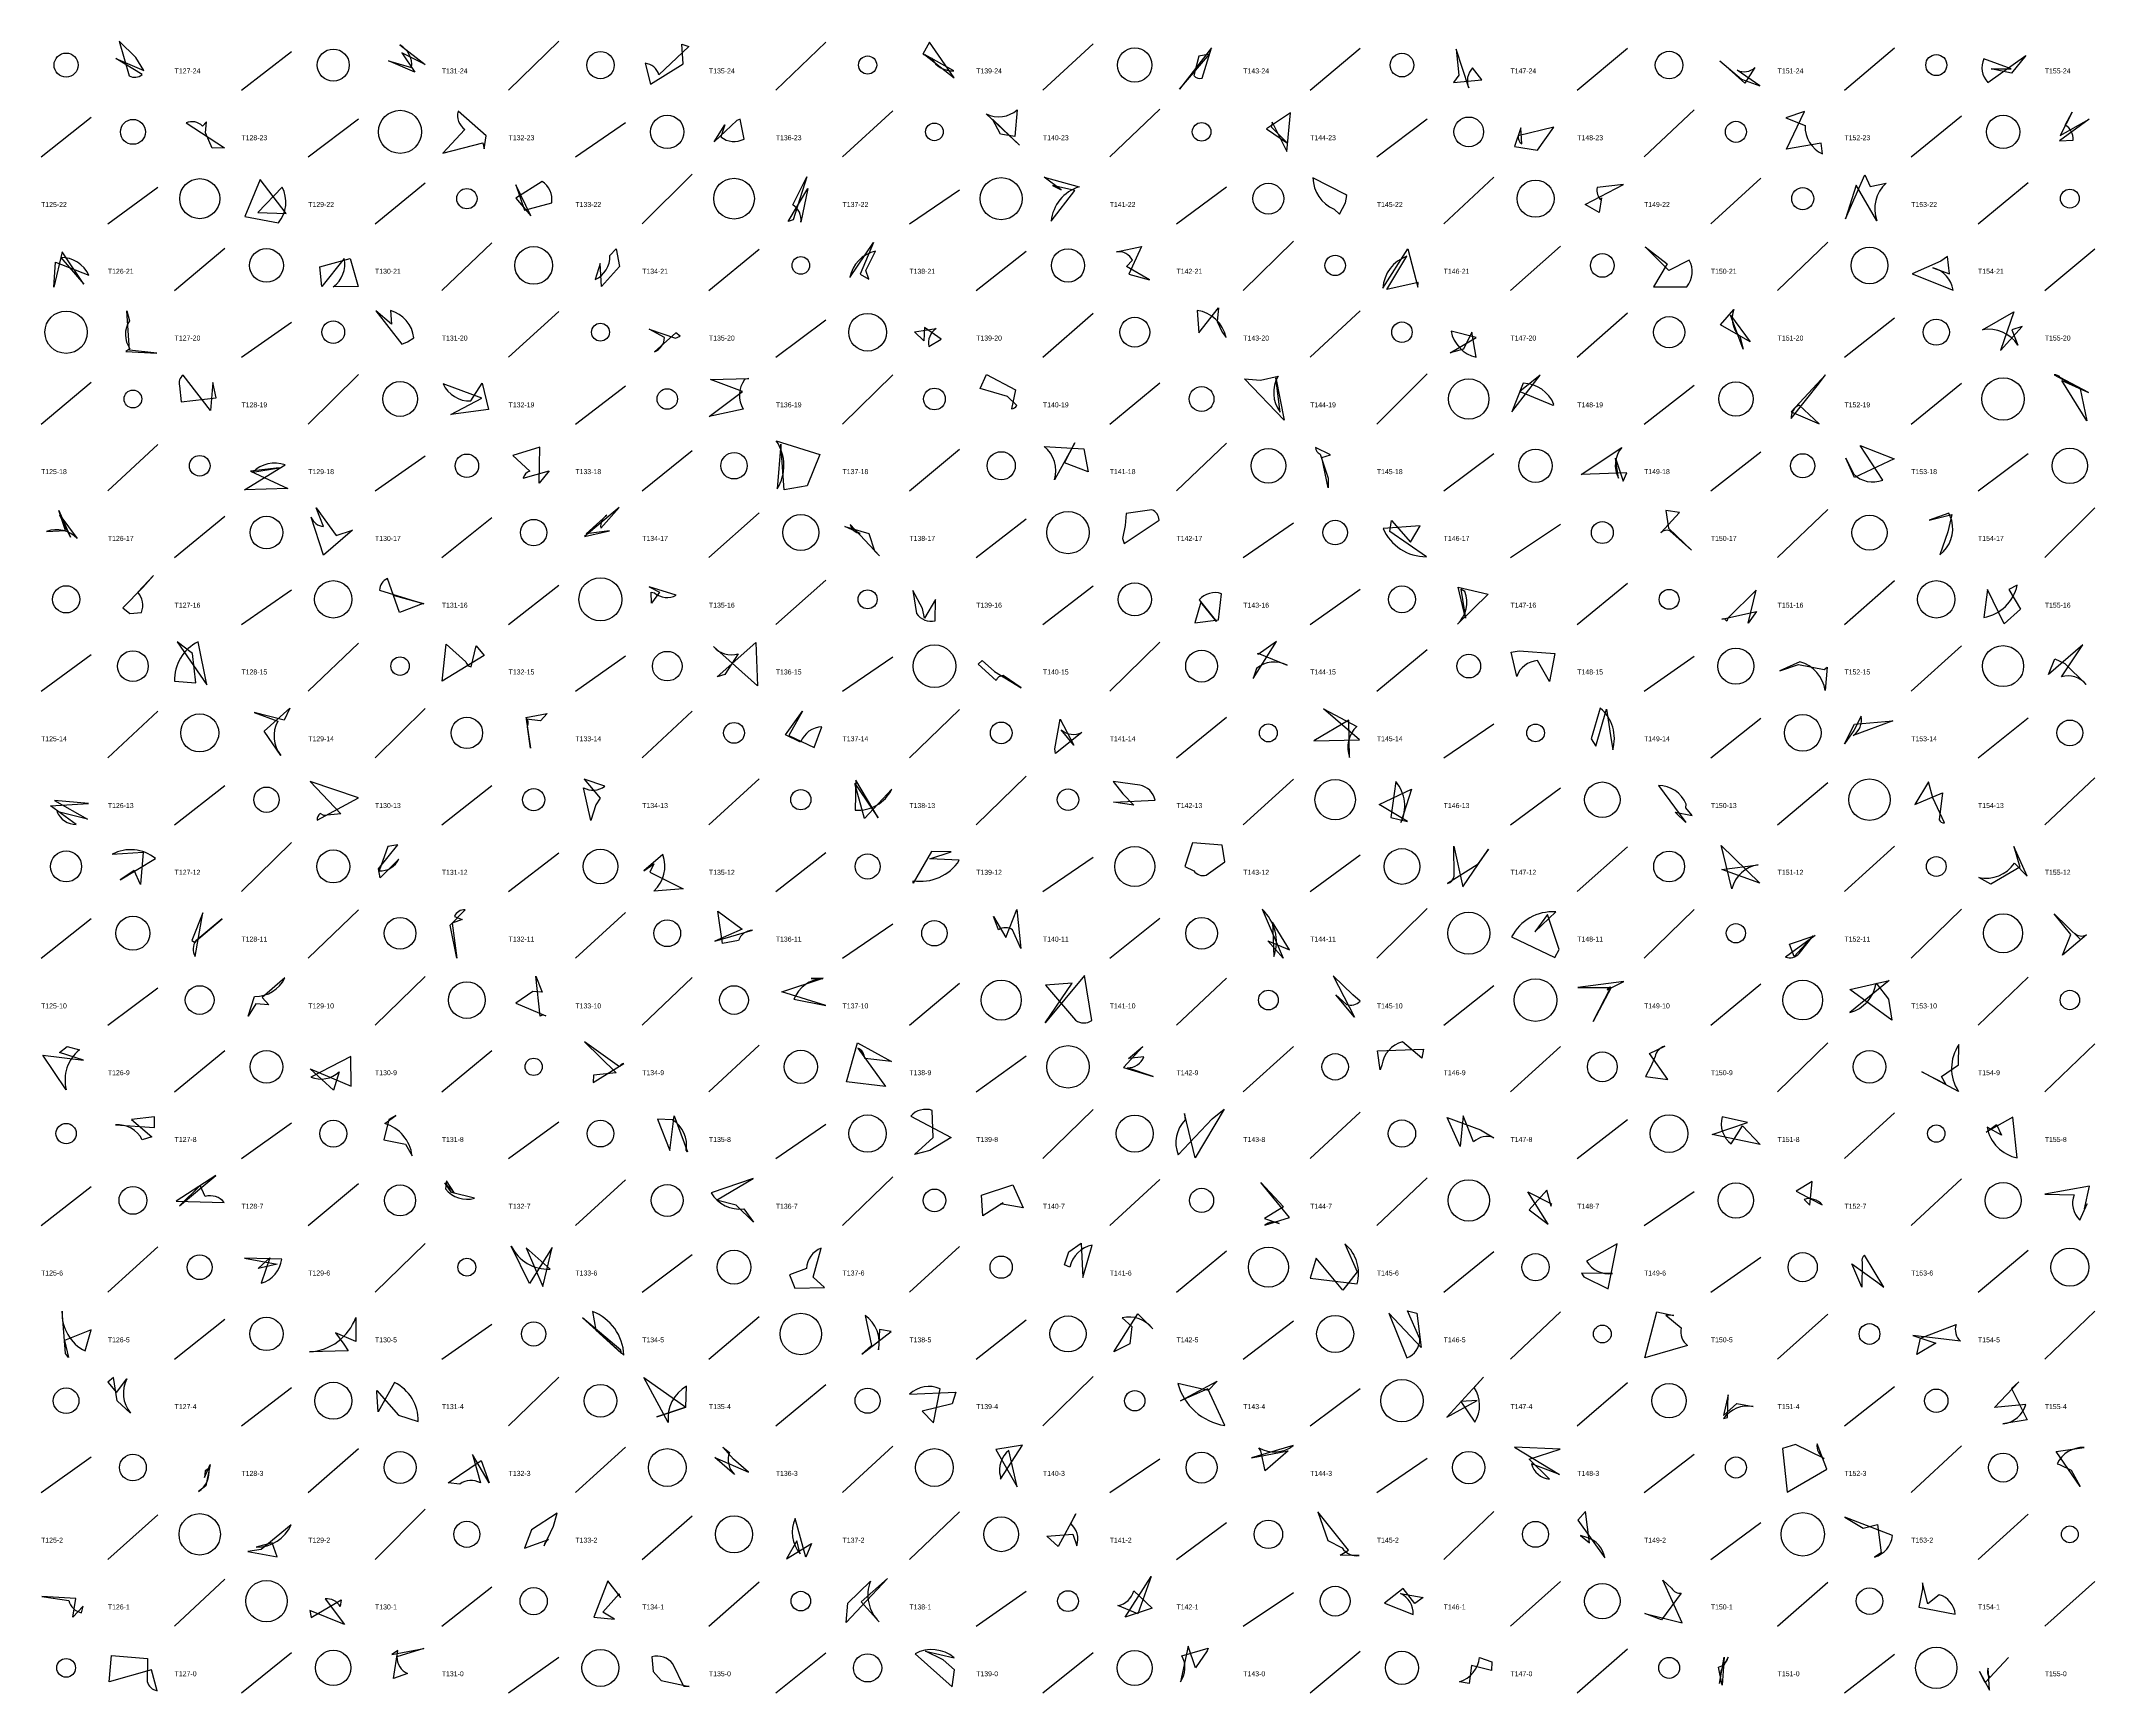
# Model space of a CAD drawing. Header units: millimetres. Extents: x -1 to 9990, y 0 to 15990.
# Drawn here: x 5000 to 6230, y 0 to 989 of the extents above; entities that cross this region are included whole.
import ezdxf

# ---------------------------------------------------------------- set-up
doc = ezdxf.new("R2010")
doc.units = ezdxf.units.MM
doc.layers.add('TEXT', color=3, linetype='Continuous')
doc.layers.add('WALL', color=1, linetype='Continuous')

msp = doc.modelspace()

# ---------------------------------------------------------------- linework, layer by layer
for points in [[(5056.8, 979.6), (5046.8, 989.4), (5052.7, 968.5, 0.3), (5060.6, 969.3), (5044.7, 978.9), (5061.5, 971.8)], [(5223.9, 970.7), (5208.1, 977.5), (5221.9, 973.5, 0.3), (5214.9, 987.1), (5230, 975.4), (5216.1, 982.4)], [(5383.8, 987.5), (5388, 986.2), (5370, 969.2, 0.3), (5361.7, 976.1), (5365, 963.6), (5384.6, 975.7)], [(5532.1, 988.7), (5528, 981.6), (5533.3, 979.1, 0.3), (5546.7, 971.6), (5529.1, 981.4), (5546.9, 967.4)], [(5699.7, 981.5), (5693.3, 980.4), (5690.4, 968.7, 0.3), (5695.4, 967.2), (5700.9, 985.3), (5681.8, 960.5)], [(5845.8, 964.5), (5862.8, 966.2), (5857.3, 973.3, 0.3), (5855, 961.3), (5847.4, 984.5), (5849.1, 969)], [(6018.4, 966.5), (6029.4, 962.6), (6015.8, 971.9, 0.3), (6026.4, 973.5), (6020.3, 964.2), (6005.3, 977.5)], [(6167.8, 972.7), (6179.8, 972.8), (6163.5, 978.8, 0.3), (6165.8, 964.6), (6188.6, 980.7), (6180.1, 970.1)], [(5265.3, 924.8), (5266.6, 932.6), (5249.7, 947.3, 0.3), (5253.7, 936.4), (5240.7, 922.2), (5264.6, 928.4)], [(5569.7, 942.7), (5586, 927.1), (5566, 945.7, 0.3), (5584.6, 948.2), (5583.1, 932.3), (5574.5, 933.7)], [(6056, 947.1), (6044.8, 943.4), (6056.4, 938.8, 0.3), (6066.9, 921.8), (6066.1, 928.3), (6045.3, 924.6)], [(5098.5, 934.4), (5099.1, 941.1), (5096.7, 938.5, 0.3), (5086.9, 940.4), (5109.9, 925.5), (5102.5, 925.3)], [(5403.1, 929.1), (5409.4, 939.2), (5407.1, 932, 0.3), (5421, 930.7), (5418.7, 942.6), (5416.6, 941.9)], [(5733.8, 936.9), (5746.5, 928.2), (5736.6, 938.1, 0.3), (5737.3, 940.9), (5746.1, 923.3), (5748.2, 946.4)], [(5896.2, 924), (5906, 937.8), (5884.6, 932.7, 0.3), (5886.7, 927.9), (5886.2, 937.5), (5882.4, 926.2)], [(6226.6, 942.6), (6208.8, 929.6), (6216.9, 930, 0.3), (6212.1, 939.1), (6216.3, 946.7), (6209.1, 932.9)], [(5131.3, 906.4), (5122.1, 884.4), (5142.2, 880.5, 0.3), (5144.4, 901.9), (5129.9, 886.7), (5146.8, 886.1)], [(5284.4, 903.3), (5289.6, 888.1), (5305.8, 892.5, 0.3), (5300, 905.3), (5284.4, 895.3), (5293.3, 884.7)], [(5447.5, 881.3), (5459.2, 901), (5455, 880.9, 0.3), (5450.2, 891.3), (5458.6, 908.1), (5450.5, 882.4)], [(5611, 900.3), (5600.8, 907.8), (5621.6, 902.1, 0.3), (5604.9, 881.5), (5619, 899.9), (5605.7, 902.8)], [(5781.9, 896.9), (5781.1, 897.5), (5761.7, 907.5, 0.3), (5774.4, 888.7), (5777.5, 885.8), (5781.1, 892.4)], [(5924.7, 891.4), (5947.6, 903.5), (5932, 901.6, 0.3), (5934.3, 894.2), (5934.5, 895.5), (5933.1, 886.6)], [(6092.3, 909.3), (6095.3, 902.2), (6104.9, 904.3, 0.3), (6099.4, 881.7), (6087, 903), (6080.6, 883)], [(5007.7, 841.9), (5008.6, 856.9), (5028.6, 849.1, 0.3), (5011.8, 859.8), (5025.6, 843.7), (5012.6, 863.2)], [(5335.7, 842.4), (5334.8, 856.1), (5331.8, 846.5, 0.3), (5340.7, 860.9), (5344.5, 864.9), (5346.4, 854.4)], [(5495.7, 846.7), (5493.9, 851.9), (5499.7, 863.5, 0.3), (5484.3, 847.8), (5498.5, 868.8), (5490.5, 849.8)], [(5663.8, 846.3), (5650, 854.4), (5653.7, 858.1, 0.3), (5644.1, 863.2), (5659, 866.4), (5651.4, 849.8)], [(5824.8, 844.8), (5805.9, 840.6), (5818, 860.5, 0.3), (5803.5, 841.4), (5818.5, 865), (5824.5, 841.9)], [(5973.9, 856), (5965.6, 842.1), (5985.6, 842.2, 0.3), (5987.1, 858.2), (5974.9, 852), (5960.7, 866.2)], [(5185.1, 859.2), (5189.8, 842.3), (5175, 842.2, 0.3), (5181.5, 859.2), (5168.1, 842.4), (5166.9, 854.2)], [(6137.7, 857.5), (6120.5, 849.9), (6145.1, 840.1, 0.3), (6133, 853.6), (6142.9, 850), (6141.8, 860.4)], [(5052.9, 804.3), (5051.4, 827.9), (5052.9, 821.9, 0.3), (5053.2, 805.1), (5050.7, 803.4), (5069.3, 802.5)], [(5216, 807.9), (5219.4, 809.3), (5223.3, 811.6, 0.3), (5209.2, 828.1), (5209.9, 819.9), (5200.4, 827.8)], [(5704.4, 821.5), (5707.4, 815.1), (5709.8, 811.9, 0.3), (5692.4, 828.1), (5693.3, 814.6), (5705.2, 829.6)], [(6023.5, 809.3), (6005.7, 819.4), (6013.7, 828.7, 0.3), (6017.3, 812.6), (6019.4, 804.9), (6011.7, 825.2)], [(6186.5, 818.5), (6180.2, 816.4), (6183.9, 807.3, 0.3), (6162.6, 816.5), (6181.4, 827.2), (6173.5, 804)], [(5382.7, 812.6), (5380.1, 814.7), (5367.3, 803.3, 0.3), (5373.4, 811.8), (5364.1, 816.8), (5380, 811.5)], [(5528.7, 809.8), (5523.1, 815.3), (5536, 817.2, 0.3), (5531.6, 806.4), (5539.1, 810.8), (5529.1, 817.9)], [(5843.8, 802.6), (5859.4, 811.9), (5844.4, 815.6, 0.3), (5859.5, 800.1), (5856.8, 815.1), (5851.8, 804.9)], [(5102.9, 784.9), (5101.4, 768.2), (5085, 789.2, 0.3), (5082.8, 782.9), (5083.9, 773.2), (5104.8, 775.7)], [(5400.9, 786.7), (5423.8, 787.2), (5421.3, 786.6, 0.3), (5420.5, 768.9), (5400.2, 764.6), (5420, 779.4)], [(5566.2, 789.6), (5583.5, 780.5), (5581.1, 769.1, 0.3), (5584.3, 771.1), (5578.8, 776.5), (5562.4, 781.2)], [(5720.8, 787), (5730.3, 786.2), (5740.8, 788.6, 0.3), (5742, 767.2), (5739.5, 787.6), (5744.5, 762.4)], [(5885.5, 779.4), (5905.4, 771.3), (5906, 771.7, 0.3), (5887.6, 784.4), (5880.9, 767.4), (5897.7, 789.3)], [(6048, 767.3), (6064.8, 760.1), (6052.8, 771.4, 0.3), (6048.1, 763.3), (6064.4, 783.8), (6068.6, 789.5)], [(6210.2, 786), (6226.1, 778.8), (6209.2, 787.8, 0.3), (6205.6, 789.4), (6221.1, 781.1), (6225.2, 762)], [(5245.4, 765.8), (5264, 775.4), (5240.8, 784, 0.3), (5257.4, 773.8), (5264.1, 784.5), (5268, 768.8)], [(5298.7, 746.1), (5282.6, 741.1), (5292.8, 731.7, 0.3), (5288.8, 727.6), (5304.3, 731.9), (5298.3, 724.5)], [(5445.1, 720.5), (5443.1, 747.9), (5440.8, 721.1, 0.3), (5440.3, 749.9), (5466.4, 741.8), (5458.7, 723)], [(5612.9, 736.7), (5619.1, 748.8), (5607, 726.5, 0.3), (5600.7, 746.6), (5624.5, 745.1), (5627, 731.4)], [(5767, 740), (5772.3, 741.6), (5763.3, 746, 0.3), (5766, 742), (5770.8, 727.6), (5770.9, 721.8)], [(5949.7, 730.8), (5922.4, 729.7), (5946.6, 745.9, 0.3), (5944.6, 727.6), (5942.8, 739.5), (5947.5, 725.7)], [(6086.1, 728), (6080.9, 739.5), (6085.5, 730.1, 0.3), (6102.9, 726.4), (6089.5, 747.1), (6109.7, 739.2)], [(5147.8, 721.3), (5121.9, 720.6), (5146.1, 735.5, 0.3), (5126.9, 731.1), (5142.5, 733.8), (5125.5, 731.8)], [(5017.7, 692.3), (5011.3, 705.5), (5021.7, 691.4, 0.3), (5003.3, 695.7), (5014.6, 696.2), (5010.6, 708.2)], [(5186.5, 696.4), (5169.2, 681.5), (5161.7, 704.3, 0.3), (5169.2, 698.7), (5164.7, 709.9), (5176.8, 693.3)], [(5340.5, 696), (5326.4, 694.2), (5338.9, 705.5, 0.3), (5335.2, 697.7), (5346.2, 710), (5325.5, 692.6)], [(5647.7, 691.4), (5648.7, 688.4), (5669.5, 702.4, 0.3), (5665.3, 708.6), (5649.8, 706.4), (5649.2, 699.2)], [(5820.2, 689.2), (5826, 699.1), (5803.7, 697.5, 0.3), (5829.6, 680.5), (5807.7, 695.6), (5808.8, 702.2)], [(5974.6, 697.7), (5988.4, 684.5), (5975.5, 696.1, 0.3), (5970, 694.9), (5981.3, 707.1), (5973.1, 708.2)], [(6144.3, 705.8), (6141.9, 695.4), (6137.1, 681.7, 0.3), (6144.3, 702.2), (6142.6, 706.7), (6130.8, 702.5)], [(5499.1, 684.1), (5502.2, 681.1), (5484.6, 699.8, 0.3), (5490.5, 694.5), (5481.4, 698.6), (5495.8, 694.5)], [(5049, 650), (5053.2, 646.6), (5060.1, 647.2, 0.3), (5057.9, 659.2), (5067.4, 669.3), (5061, 662)], [(5228.9, 652.6), (5214.7, 647.1), (5207.5, 667.4, 0.3), (5202.7, 660.5), (5229.2, 652.4), (5211.4, 657.4)], [(5365.6, 652.7), (5365.4, 659.2), (5367.4, 658.8, 0.3), (5380.4, 657.5), (5364.1, 662.5), (5370.4, 659.3)], [(5527.9, 649.5), (5522.1, 660.3), (5524.3, 646.5, 0.3), (5535.5, 642.1), (5535.6, 655), (5529.1, 643.7)], [(5690.9, 640.9), (5705.2, 642.7), (5706.9, 658.4, 0.3), (5693.6, 654.7), (5703.9, 641.7), (5694.6, 653.4)], [(5848.6, 662.2), (5866.7, 658.2), (5848.3, 640.1, 0.3), (5852.6, 659.7), (5850.3, 661.1), (5853.1, 643.8)], [(6027.1, 660.4), (6010.1, 643.7), (6009.6, 642, 0.3), (6006.6, 643.2), (6027.3, 647.7), (6022.4, 640.7)], [(6175.6, 640.3), (6165.7, 660.9), (6163.5, 644.1, 0.3), (6183.5, 663.4), (6178.4, 660.9), (6185.4, 649.1)], [(5081.5, 629.5), (5099.3, 603.8), (5094.1, 629.6, 0.3), (5080, 605.9), (5092.7, 604.9), (5090.7, 622.6)], [(5240.2, 606), (5242.6, 628.2), (5254.4, 617.6, 0.3), (5257.5, 614.6), (5260.6, 627.2), (5265.3, 621.3)], [(5428, 629.1), (5429, 603.1), (5402.7, 626.8, 0.3), (5417.4, 622.3), (5409.5, 610), (5404.8, 608.6)], [(5728.9, 622), (5728.6, 622.7), (5746.2, 615.5, 0.3), (5727.8, 613.6), (5725.9, 607.6), (5739.9, 629.7)], [(6205.9, 619.3), (6211.9, 616.5), (6224.7, 604, 0.3), (6209.9, 608.6), (6222.7, 627.7), (6202.1, 610)], [(5570.9, 611.8), (5586.9, 601.9), (5576.2, 609.3, 0.3), (5571.9, 606.4), (5561.3, 616.1), (5563.5, 618.3)], [(5906.5, 622.6), (5903.4, 605.8), (5896.2, 618.3, 0.3), (5883.7, 608.8), (5880.4, 623.4), (5885.2, 624.1)], [(6067.9, 612.9), (6069.6, 614.4), (6068.5, 600.4, 0.3), (6053.3, 617.5), (6041.4, 612.1), (6052.4, 615.9)], [(5145.5, 582.6), (5127.6, 587.2), (5141.7, 582, 0.3), (5143.6, 561.5), (5133.7, 576.1), (5148.9, 589.8)], [(5290.6, 583.3), (5293.1, 565.9), (5291.4, 578.7, 0.3), (5290.4, 584.2), (5303.1, 586.7), (5299.1, 582.2)], [(5447.9, 573.5), (5463, 566.2), (5467.6, 578.6, 0.3), (5454.9, 569.5), (5445.9, 573.9), (5456, 588.1)], [(5610.4, 583.3), (5618.4, 567.7), (5611, 576.9, 0.3), (5623.3, 575.2), (5607.5, 562.7), (5607.2, 565.4)], [(5789.5, 570.9), (5768.1, 589.5), (5788, 578.9, 0.3), (5783.6, 560.2), (5783.1, 582.7), (5762.2, 570.2)], [(5937.4, 589.2), (5939.9, 573.4), (5941.2, 564.8, 0.3), (5933.8, 589.8), (5928.3, 571.4), (5931.2, 567.1)], [(6086, 580.3), (6109, 582.3), (6085.2, 573.5, 0.3), (6090, 585), (6085.7, 576.5), (6080.1, 568.5)], [(5179.6, 526.6), (5169.3, 525.6), (5167.2, 526.7, 0.3), (5165.3, 522.7), (5190, 536.2), (5161.1, 545.9)], [(5332.2, 531.9), (5329.2, 522.6), (5324.8, 542.2, 0.3), (5337.7, 543.1), (5325.2, 547.2), (5334.8, 535.9)], [(5501.4, 524.2), (5487.9, 546.6), (5487.6, 528.7, 0.3), (5509.5, 541.3), (5493.2, 523.7), (5487.4, 544.7)], [(5654.5, 531.7), (5642.2, 533.5), (5667.2, 534.8, 0.3), (5658, 543.7), (5642.1, 545.9), (5647.9, 538.5)], [(5801.4, 532.1), (5820.8, 541.3), (5814.4, 521.3, 0.3), (5811.3, 545.8), (5808.3, 524.4), (5818.3, 522)], [(5988.7, 525.6), (5985.1, 530.1), (5985.2, 532.4, 0.3), (5968.6, 543.5), (5985, 521.4), (5978.7, 527.6)], [(6122.1, 532.1), (6138.8, 539.1), (6136.7, 523, 0.3), (6139.9, 521.1), (6132.9, 536.1), (6130.3, 545.7)], [(5008.1, 534.5), (5027.9, 523.3), (5009.4, 527.9, 0.3), (5021, 520.2), (5005.6, 531.3), (5028.4, 532.7)], [(5055.7, 492.5), (5047.4, 487), (5068.5, 499.8, 0.3), (5042.5, 502.3), (5061.2, 503.5), (5059.5, 484.3)], [(5213.6, 507.9), (5207.7, 507), (5202.5, 492.3, 0.3), (5214.2, 499.4), (5203, 488.2), (5202, 493.6)], [(5689.5, 509.2), (5684.9, 494.9), (5690.3, 492.4, 0.3), (5697.7, 489.7), (5708.9, 497.8), (5707.3, 507.7)], [(5866.9, 505.3), (5860, 496), (5842.3, 484.8, 0.3), (5846.2, 489.1), (5846, 507.1), (5851.4, 482.9)], [(6029.3, 485.1), (6006.6, 493.1), (6028.4, 496, 0.3), (6012.6, 481.7), (6007.5, 502.1), (6006.1, 507.6)], [(6185, 494.5), (6167.6, 484.5), (6160.5, 488.4, 0.3), (6181.8, 496.9), (6189.4, 489.1), (6181.5, 507)], [(5364.6, 491.5), (5384.6, 481.7), (5367, 480.3, 0.3), (5372.4, 502.1), (5361, 492.4), (5367, 496.5)], [(5533.2, 503.9), (5522.3, 485), (5522.3, 486.5, 0.3), (5549.9, 498.7), (5532.2, 499.5), (5545.1, 503.8)], [(5249, 440.1), (5245, 459.8), (5254, 469.1, 0.3), (5247.5, 465.1), (5252.1, 463.3), (5246.2, 461)], [(5419.9, 457.4), (5403.5, 450.3), (5426.1, 456.8, 0.3), (5417.6, 450.6), (5408, 448.8), (5405.2, 468.2)], [(5584.4, 469.3), (5586.8, 445.8), (5581.8, 457, 0.3), (5573.4, 457.1), (5570.3, 465.1), (5577.7, 452.5)], [(5747.6, 445.1), (5737.5, 461.7), (5738.3, 441, 0.3), (5731.2, 469.4), (5743.8, 440.1), (5734.6, 450.4)], [(5902.1, 466.3), (5894.6, 455.8), (5907.1, 467.8, 0.3), (5880.7, 452.8), (5906.5, 440.4), (5909.2, 445.2)], [(5091.9, 449.7), (5108.4, 463.7), (5092.7, 450.5, 0.3), (5092.3, 441.1), (5096.8, 467.2), (5090.3, 450.7)], [(6205.6, 466.7), (6221.2, 451.4), (6217.7, 455, 0.3), (6224.9, 454), (6210.5, 441.9), (6215.5, 454.2)], [(6047.1, 448.4), (6062.5, 453.6), (6044.7, 440.7, 0.3), (6052.9, 442.9), (6061.3, 453.5), (6049.9, 441)], [(5128.7, 412.7), (5124.1, 405.4), (5127.9, 417.2, 0.3), (5146, 428.3), (5132.5, 416.6), (5136.3, 412.1)], [(5294.6, 420.2), (5284.4, 413.2), (5302.2, 405.5, 0.3), (5298.9, 405.3), (5296.2, 429.4), (5300, 419.8)], [(5468.4, 428.1), (5461.2, 428), (5468.2, 427.8, 0.3), (5450.9, 415.5), (5469.9, 411.8), (5443.7, 420)], [(5617.4, 425.1), (5601.6, 423.9), (5619.5, 402.9, 0.3), (5629.3, 402.7), (5624.8, 429.8), (5601.3, 401.4)], [(5786.5, 404.7), (5775.4, 418.1), (5781.7, 412.4, 0.3), (5789.9, 414.4), (5785.5, 418.2), (5773.9, 429.5)], [(5940.3, 422.6), (5929.6, 402.2), (5940, 422.7, 0.3), (5937.9, 421.1), (5947.8, 426.2), (5920.3, 422.6)], [(6083.3, 421.4), (6106.7, 426.8), (6083.2, 407.5, 0.3), (6098.9, 425.2), (6106.4, 415.6), (6108.3, 403)], [(5011.1, 383.6), (5015.6, 387.2), (5023, 385.1, 0.3), (5015.1, 361.3), (5001.1, 381.9), (5025.5, 378.9)], [(5330.8, 370.1), (5330.7, 365.6), (5349, 377, 0.3), (5346.4, 374.9), (5325.5, 390), (5344.4, 371.5)], [(5489, 389.3), (5509.2, 378.1), (5493.3, 380, 0.3), (5489.1, 386.2), (5505.8, 363.2), (5482.3, 366.1)], [(5648.3, 374.5), (5666, 369.2), (5650.6, 374.4, 0.3), (5660.5, 381), (5651.2, 379.9), (5659.8, 387.2)], [(5828, 385.5), (5826.9, 380.1), (5815.3, 390, 0.3), (5803, 376), (5802, 373.2), (5800.4, 384.5)], [(5974.3, 367.5), (5963.3, 382.9), (5972.4, 387.3, 0.3), (5966.6, 381.1), (5964, 375.1), (5960.9, 369.2)], [(6138.1, 369.3), (6148.3, 376.1), (6148.5, 388.3, 0.3), (6148.2, 360.3), (6126.3, 372.1), (6140.8, 364.6)], [(5185.8, 363.5), (5185.5, 381.2), (5161.6, 368.9, 0.3), (5178.5, 372), (5175.2, 361.1), (5161.2, 373.8)], [(5054.1, 343.5), (5066.3, 333), (5060.6, 331.3, 0.3), (5044.5, 340.2), (5068, 338.6), (5068, 345)], [(5205.2, 331.3), (5218.3, 328.6), (5222.2, 321.7, 0.3), (5205.8, 341.1), (5212.4, 345.9), (5208.2, 343.5)], [(5379.2, 345.7), (5387.1, 324.1), (5386.4, 325, 0.3), (5378.1, 343.3), (5369.2, 343.7), (5376.6, 324.8)], [(5523.1, 322.5), (5534.3, 332.7), (5533.7, 348.9, 0.3), (5520.8, 345.5), (5545, 332.7), (5532.2, 324.8)], [(5691.1, 320.4), (5684.8, 347.1), (5685.2, 343.3, 0.3), (5681, 322.3), (5701.4, 343.8), (5708.6, 349.6)], [(5842.1, 344.6), (5862, 337.3), (5870, 332.5, 0.3), (5857.9, 330), (5851.6, 345.6), (5849.8, 327.2)], [(6000.7, 334.4), (6021.9, 341.6), (6006.7, 345.1, 0.3), (6012.2, 328.8), (6018.9, 339.6), (6029.6, 328.4)], [(6171, 340.4), (6174.1, 334.1), (6165.4, 338.8, 0.3), (6183.5, 320.4), (6180.8, 344.9), (6164.8, 335.8)], [(5104.7, 309.9), (5080.9, 294.6), (5109.7, 293.8, 0.3), (5098.3, 297.3), (5095.2, 304), (5082.8, 291.8)], [(5404.4, 295.1), (5426.4, 308.2), (5401.3, 299.6, 0.3), (5420.8, 289.9), (5426.7, 282), (5416.3, 292.2)], [(5247.6, 299.3), (5242.8, 306.7), (5242.2, 301.9, 0.3), (5259.5, 296.3), (5245.8, 299.8), (5241.8, 305.6)], [(5581.9, 304.3), (5588.1, 290.6), (5574.5, 293, 0.3), (5576.1, 293.5), (5564, 285.8), (5563.1, 298.2)], [(5744.1, 291.1), (5732.7, 284.2), (5741.5, 281.2, 0.3), (5732.9, 280.1), (5747.7, 284.7), (5730.5, 305.7)], [(5902.6, 280.8), (5890.4, 300.1), (5904.5, 292.9, 0.3), (5904.4, 291.5), (5901.7, 301.2), (5891.1, 289.4)], [(6051.1, 300.6), (6065.1, 293.1), (6066.7, 292.4, 0.3), (6055.8, 295.6), (6059.3, 292.2), (6060.7, 306.3)], [(6226.7, 303.5), (6200.1, 298.8), (6217.5, 298.4, 0.3), (6220.9, 283.2), (6225.4, 293), (6223.7, 290)], [(5130.1, 254.3), (5136.9, 260.5), (5131.8, 245.4, 0.3), (5144.1, 259.9), (5121.8, 260.4), (5141.4, 256.8)], [(5306, 266.8), (5292.5, 245.2), (5281.6, 267.5, 0.3), (5304.8, 253.9), (5290.6, 266.5), (5300.4, 243.4)], [(5469.1, 242.9), (5462.3, 249.1), (5467.2, 266.4, 0.3), (5458.4, 254.3), (5448.3, 250.5), (5451.4, 242.5)], [(5622.8, 269.4), (5623.9, 248.9), (5629.5, 268.2, 0.3), (5616.1, 255.1), (5612.9, 256.4), (5615.5, 264.2)], [(5763.7, 260.4), (5760.1, 248.4), (5788.1, 245, 0.3), (5780.8, 268.9), (5788.2, 252.3), (5779.6, 241.2)], [(5938.5, 242), (5943.8, 269), (5925.5, 258.6, 0.3), (5941.1, 251.2), (5922.6, 251.5), (5923.9, 249.2)], [(6100, 245.9), (6103.6, 243), (6092.1, 262.2, 0.3), (6090.6, 257.9), (6090.5, 243), (6084.5, 257)], [(5016.5, 200.9), (5014.7, 203.3), (5012.6, 228.6, 0.3), (5026.5, 204.8), (5029.9, 217.4), (5014, 211)], [(5181.3, 208.9), (5184, 204.8), (5160.8, 204.3, 0.3), (5188.5, 224.9), (5188.5, 210.4), (5176.4, 215.6)], [(5347.3, 205.3), (5324.2, 224.6), (5349, 202.3, 0.3), (5330.2, 228.5), (5332.3, 217.2), (5347.7, 203.3)], [(5509.1, 216.5), (5502.1, 217.6), (5501.6, 205.4, 0.3), (5493.5, 226.1), (5497.4, 208.1), (5491.5, 202.9)], [(5642.4, 204.3), (5656.9, 227), (5665.8, 218.1, 0.3), (5647.4, 224.6), (5653.2, 219.4), (5652, 209.1)], [(5826.6, 206.8), (5807.1, 227.5), (5818, 200.7, 0.3), (5825.8, 212), (5818.3, 228.8), (5824, 227.4)], [(5977.9, 226), (5973.1, 226.2), (5982.2, 218.6, 0.3), (5986.1, 208), (5960.4, 200.7), (5967.6, 228.2)], [(6123.3, 202.7), (6125.6, 212.5), (6146.9, 220.7, 0.3), (6149.5, 210.6), (6121, 214), (6134.8, 209.4)], [(5040, 186.2), (5045.1, 179.9), (5051.4, 188.2, 0.3), (5053.5, 167.6), (5045.5, 174.9), (5043.3, 188.9)], [(5201, 181.1), (5214, 166.3), (5225.8, 162.6, 0.3), (5211.6, 185.9), (5201.8, 168.3), (5201, 180.3)], [(5368.7, 165.4), (5386.2, 171.2), (5386.6, 183.8, 0.3), (5375.6, 162), (5361, 188.9), (5386.1, 171.2)], [(5704.4, 186.7), (5698.9, 181.1), (5680.8, 185.4, 0.3), (5708.9, 160.2), (5698.7, 182.1), (5682.3, 175)], [(5860.1, 175.1), (5850.2, 174.5), (5858.6, 162.1, 0.3), (5858.2, 183), (5863.9, 189.2), (5841.8, 165.2)], [(6180.1, 182.4), (6189.5, 163.6), (6174.9, 161.1, 0.3), (6188.7, 172.8), (6169.9, 171), (6184.5, 186.4)], [(5527.7, 168.8), (5534.4, 161.8), (5538.5, 182.2, 0.3), (5520.1, 178.9), (5547.9, 180.1), (5545.6, 173.2)], [(6007.5, 166.1), (6015.6, 173.4), (6025.3, 171.5, 0.3), (6007.6, 164.3), (6010, 165), (6010.4, 178.5)], [(5571.8, 145.8), (5584.6, 123.5), (5579.6, 145.3, 0.3), (5574.5, 129.7), (5574.5, 128), (5587.7, 148.3)], [(5733, 133), (5730.5, 145), (5729.3, 146.8, 0.3), (5749.9, 148.1), (5724.8, 140.9), (5746.8, 145)], [(6045.6, 120.3), (6069.4, 134), (6063.6, 149.2, 0.3), (6067.8, 140.5), (6050.7, 148.7), (6042.9, 146.4)], [(5101.2, 136.8), (5098.7, 124), (5094.3, 120.7, 0.3), (5100.5, 134.5), (5098.2, 133.1), (5097.9, 129.1)], [(5268.4, 125.8), (5258.4, 142.9), (5263.1, 125.8, 0.3), (5250.8, 125.1), (5243.8, 125.8), (5263.6, 139.3)], [(5414.6, 140.1), (5408.3, 147.1), (5412.3, 144.1, 0.3), (5415.3, 130.8), (5403.5, 141.1), (5423.6, 132.2)], [(5882.3, 147.2), (5909.3, 130.9), (5892.5, 137.2, 0.3), (5903.3, 128), (5891.2, 140.1), (5909.7, 146.1)], [(6221.1, 123.7), (6206.7, 144.7), (6223.6, 147, 0.3), (6207.4, 137.3), (6208.7, 136.8), (6215.8, 133.4)], [(5141.3, 81.5), (5138.3, 89.9), (5128.9, 87.3, 0.3), (5149.7, 100.6), (5131.8, 85.9), (5123.8, 84.7)], [(5293.8, 97.7), (5289.6, 86.7), (5303.9, 91.9, 0.3), (5301.3, 88.1), (5306.8, 99.8), (5309.1, 107.7)], [(5461.3, 89.5), (5458, 81.3), (5451.7, 104.4, 0.3), (5454.6, 83.4), (5452.7, 91.1), (5446.4, 80.4)], [(5602.4, 93.9), (5617.9, 95), (5620.3, 88.2, 0.3), (5616.6, 101.5), (5619.7, 107.2), (5609.2, 87.8)], [(5764.7, 108.5), (5770.7, 91.2), (5779.2, 86.9, 0.3), (5789.3, 82.3), (5777.9, 82.5), (5783, 85.6)], [(5925, 108.6), (5920.3, 103.5), (5936.4, 80.9, 0.3), (5925.7, 93), (5921.9, 94.2), (5927.4, 89.9)], [(6099.8, 100.9), (6102, 83.9), (6098, 81.3, 0.3), (6108.7, 94.2), (6080.3, 105.2), (6091.3, 98.6)], [(5343.5, 44.1), (5336.5, 48.4), (5346.2, 59.3, 0.3), (5347.3, 57.1), (5339.4, 67.2), (5331.1, 45.4)], [(5482.1, 42.2), (5483.1, 53.8), (5496.7, 66.9, 0.3), (5501.9, 42.6), (5491.2, 54.5), (5507, 68.6)], [(5664.8, 69.7), (5656.8, 47.3), (5644.9, 52.4, 0.3), (5654.4, 61.1), (5665.4, 50.8), (5649.2, 45.3)], [(5815.8, 62.5), (5804.6, 53.8), (5821.8, 46.9, 0.3), (5814.1, 59.6), (5827.7, 57.2), (5822.7, 53.6)], [(5982.9, 42), (5971.3, 67.6), (5976.5, 62.7, 0.3), (5982.3, 59.7), (5970.4, 43.8), (5960.5, 47.5)], [(6126.8, 62.4), (6124.6, 51.4), (6146.4, 47.2, 0.3), (6136.8, 58.8), (6130, 53.3), (6126.8, 66)], [(5020.9, 56.6), (5000.5, 57.8), (5016.7, 55.4, 0.3), (5024.3, 48), (5025.2, 51.9), (5019.1, 45.4)], [(5161.8, 45.2), (5179.7, 55.7), (5179.2, 51.7, 0.3), (5170.1, 56.3), (5181.8, 40.9), (5161, 49.4)], [(5210.1, 23.1), (5229.3, 26.6), (5213.1, 21.7, 0.3), (5219.5, 11.6), (5211.1, 8.6), (5213.7, 25.5)], [(5540.2, 19.8), (5529.7, 25.1), (5546.9, 21.1, 0.3), (5523.4, 23.5), (5545.7, 3.6), (5547, 13.8)], [(5691.3, 15.1), (5686.9, 28.1), (5682.3, 6.6, 0.3), (5683.1, 22.3), (5698.9, 26.8), (5698.3, 25.3)], [(5042.1, 22.4), (5063.7, 20.6), (5063.5, 6.9, 0.3), (5069.5, 1.3), (5066.1, 13.9), (5040.7, 6.6)], [(5388.2, 3.8), (5385, 3.8), (5378.3, 17.5, 0.3), (5365.8, 21.7), (5366.5, 12.9), (5371.3, 7.4)], [(5856.6, 16.4), (5855.3, 5.7), (5849.5, 6.6, 0.3), (5861.4, 21.3), (5868.9, 18.6), (5868.6, 13.4)], [(6008, 21.4), (6006.8, 4.6), (6004.6, 15.4, 0.3), (6010.3, 21.4), (6006, 13.2), (6005.1, 5.6)], [(6160.9, 12.9), (6166.8, 1.6), (6166, 14.9, 0.3), (6167, 9.3), (6178.3, 21.3), (6164.3, 6.3)]]:
    msp.add_lwpolyline(points, format="xyb", close=True)
for centre, radius in [((5175, 975), 9.59), ((5655, 975), 10.3), ((5015, 975), 7.22), ((5335, 975), 8.17), ((5495, 975), 5.44), ((5815, 975), 7.09), ((5975, 975), 8.27), ((6135, 975), 6.29), ((5215, 935), 12.9), ((5055, 935), 7.47), ((5375, 935), 10), ((5535, 935), 5.28), ((5695, 935), 5.56), ((5855, 935), 8.89), ((6015, 935), 6.31), ((6175, 935), 10), ((5095, 895), 12), ((5255, 895), 6.09), ((5415, 895), 12.2), ((5575, 895), 12.6), ((5735, 895), 9.26), ((5895, 895), 11.1), ((6055, 895), 6.61), ((6215, 895), 5.64), ((5135, 855), 10.1), ((5295, 855), 11.3), ((5615, 855), 9.94), ((5775, 855), 6.12), ((5935, 855), 7.1), ((6095, 855), 11), ((5455, 855), 5.26), ((5015, 815), 12.7), ((5495, 815), 11.3), ((5975, 815), 9.35), ((5175, 815), 6.79), ((5335, 815), 5.35), ((5655, 815), 8.93), ((5815, 815), 6.13), ((6135, 815), 7.82), ((6175, 775), 12.7), ((5055, 775), 5.32), ((5215, 775), 10.4), ((5375, 775), 6.13), ((5535, 775), 6.51), ((5695, 775), 7.42), ((5855, 775), 12.1), ((6015, 775), 10.3), ((5095, 735), 6.18), ((5255, 735), 7.04), ((5415, 735), 7.92), ((5575, 735), 8.44), ((5735, 735), 10.4), ((5895, 735), 10), ((6055, 735), 7.25), ((6215, 735), 10.6), ((5135, 695), 9.76), ((5295, 695), 7.91), ((5455, 695), 10.8), ((5615, 695), 12.7), ((5775, 695), 7.34), ((5935, 695), 6.58), ((6095, 695), 10.5), ((5175, 655), 11.2), ((5335, 655), 12.9), ((5655, 655), 9.93), ((6135, 655), 11.2), ((5015, 655), 8.16), ((5495, 655), 5.69), ((5815, 655), 8.05), ((5975, 655), 5.94), ((5535, 615), 12.8), ((5055, 615), 9.22), ((5215, 615), 5.54), ((5375, 615), 8.86), ((5695, 615), 9.53), ((5855, 615), 7.11), ((6015, 615), 10.8), ((6175, 615), 12.3), ((5095, 575), 11.4), ((5255, 575), 9.4), ((5415, 575), 6.24), ((5575, 575), 6.49), ((5735, 575), 5.36), ((5895, 575), 5.31), ((6055, 575), 11), ((6215, 575), 7.72), ((5135, 535), 7.59), ((5295, 535), 6.68), ((5615, 535), 6.44), ((5775, 535), 12.1), ((5935, 535), 10.6), ((6095, 535), 12.4), ((5455, 535), 6.07), ((5175, 495), 9.89), ((5335, 495), 10.4), ((5655, 495), 12), ((5815, 495), 10.7), ((5015, 495), 9.28), ((5495, 495), 7.5), ((5975, 495), 9.25), ((6135, 495), 5.92), ((5855, 455), 12.6), ((5055, 455), 10.2), ((5215, 455), 9.52), ((5375, 455), 8.02), ((5535, 455), 7.6), ((5695, 455), 9.49), ((6015, 455), 5.75), ((6175, 455), 11.7), ((5095, 415), 8.61), ((5255, 415), 11), ((5415, 415), 8.61), ((5575, 415), 12), ((5735, 415), 5.9), ((5895, 415), 12.8), ((6055, 415), 11.9), ((6215, 415), 5.82), ((5135, 375), 9.77), ((5455, 375), 9.93), ((5615, 375), 12.7), ((5775, 375), 7.89), ((5935, 375), 8.9), ((6095, 375), 9.79), ((5295, 375), 5.18), ((5495, 335), 11.2), ((5655, 335), 11.1), ((5975, 335), 11.3), ((5015, 335), 6.1), ((5175, 335), 8.1), ((5335, 335), 8), ((5815, 335), 8.18), ((6135, 335), 5.21), ((5055, 295), 8.32), ((5215, 295), 9.32), ((5375, 295), 9.56), ((5535, 295), 6.77), ((5695, 295), 7.23), ((5855, 295), 12.4), ((6015, 295), 10.6), ((6175, 295), 10.8), ((5095, 255), 7.43), ((5255, 255), 5.37), ((5415, 255), 10.1), ((5575, 255), 6.66), ((5735, 255), 12), ((5895, 255), 8.13), ((6055, 255), 8.74), ((6215, 255), 11.4), ((5135, 215), 10), ((5295, 215), 7.24), ((5455, 215), 12.4), ((5615, 215), 10.8), ((5775, 215), 11.1), ((5935, 215), 5.33), ((6095, 215), 6.21), ((5175, 175), 11.1), ((5335, 175), 9.82), ((5815, 175), 12.7), ((5975, 175), 10.3), ((5015, 175), 7.67), ((5495, 175), 7.53), ((5655, 175), 6.1), ((6135, 175), 7.01), ((5055, 135), 8.02), ((5215, 135), 9.54), ((5375, 135), 11.3), ((5535, 135), 11.3), ((5695, 135), 9.29), ((5855, 135), 9.69), ((6015, 135), 6.32), ((6175, 135), 8.67), ((5095, 95), 12.4), ((5255, 95), 7.81), ((5415, 95), 11.1), ((5575, 95), 10.4), ((5735, 95), 8.54), ((5895, 95), 7.77), ((6055, 95), 13), ((6215, 95), 5.04), ((5135, 55), 12.4), ((5295, 55), 8.17), ((5775, 55), 8.93), ((5935, 55), 10.6), ((6095, 55), 7.95), ((5455, 55), 5.85), ((5615, 55), 6.23), ((5175, 15), 10.6), ((5335, 15), 11.1), ((5655, 15), 10.5), ((5815, 15), 9.92), ((6135, 15), 12.4), ((5015, 15), 5.61), ((5495, 15), 8.44), ((5975, 15), 6.26)]:
    msp.add_circle(centre, radius)
at = {"layer": 'WALL'}
for p, q in [((5280, 960), (5310, 989.4)), ((5440, 960), (5470, 988.7)), ((5600, 960), (5630, 987.8)), ((5760, 960), (5790, 985.2)), ((5920, 960), (5950, 985.1)), ((6080, 960), (6110, 985.4)), ((5120, 960), (5150, 983.2)), ((5480, 920), (5510, 947.6)), ((5640, 920), (5670, 948.5)), ((5960, 920), (5990, 948.1)), ((5000, 920), (5030, 943.7)), ((5160, 920), (5190, 942.8)), ((5320, 920), (5350, 940.6)), ((5800, 920), (5830, 942.9)), ((6120, 920), (6150, 944.6)), ((5040, 880), (5070, 901.8)), ((5200, 880), (5230, 904.4)), ((5360, 880), (5390, 909.6)), ((5520, 880), (5550, 900.2)), ((5680, 880), (5710, 902)), ((5840, 880), (5870, 907.9)), ((6000, 880), (6030, 907.3)), ((6160, 880), (6190, 904.7)), ((5080, 840), (5110, 865.4)), ((5240, 840), (5270, 868.5)), ((5400, 840), (5430, 864.8)), ((5560, 840), (5590, 863.6)), ((5720, 840), (5750, 869.5)), ((5880, 840), (5910, 866.5)), ((6040, 840), (6070, 869)), ((6200, 840), (6230, 865)), ((5280, 800), (5310, 827.4)), ((5600, 800), (5630, 826.5)), ((5760, 800), (5790, 827.8)), ((5920, 800), (5950, 826.6)), ((5120, 800), (5150, 821)), ((5440, 800), (5470, 822.4)), ((6080, 800), (6110, 823.7)), ((5160, 760), (5190, 789.7)), ((5480, 760), (5510, 789.4)), ((5800, 760), (5830, 790)), ((5000, 760), (5030, 785.1)), ((5320, 760), (5350, 782.8)), ((5640, 760), (5670, 784.6)), ((5960, 760), (5990, 783.3)), ((6120, 760), (6150, 784.5)), ((5040, 720), (5070, 747.7)), ((5200, 720), (5230, 741)), ((5360, 720), (5390, 744.1)), ((5520, 720), (5550, 745)), ((5680, 720), (5710, 748.5)), ((5840, 720), (5870, 742.4)), ((6000, 720), (6030, 743.4)), ((6160, 720), (6190, 742.3)), ((5080, 680), (5110, 704.9)), ((5240, 680), (5270, 704)), ((5400, 680), (5430, 706.9)), ((5560, 680), (5590, 703.3)), ((6040, 680), (6070, 708.8)), ((6200, 680), (6230, 709.8)), ((5720, 680), (5750, 700.9)), ((5880, 680), (5910, 700.1)), ((5440, 640), (5470, 666.4)), ((5920, 640), (5950, 664.6)), ((6080, 640), (6110, 666.3)), ((5120, 640), (5150, 660.7)), ((5280, 640), (5310, 663.4)), ((5600, 640), (5630, 663.1)), ((5760, 640), (5790, 661)), ((5160, 600), (5190, 628.8)), ((5640, 600), (5670, 629.4)), ((5000, 600), (5030, 622)), ((5320, 600), (5350, 621.1)), ((5480, 600), (5510, 620.5)), ((5800, 600), (5830, 624.9)), ((5960, 600), (5990, 620.9)), ((6120, 600), (6150, 627.1)), ((5040, 560), (5070, 588)), ((5200, 560), (5230, 589.6)), ((5360, 560), (5390, 588)), ((5520, 560), (5550, 589.1)), ((5680, 560), (5710, 584.5)), ((5840, 560), (5870, 580.5)), ((6000, 560), (6030, 583.8)), ((6160, 560), (6190, 584)), ((5080, 520), (5110, 543.6)), ((5240, 520), (5270, 543.5)), ((5400, 520), (5430, 547.5)), ((5560, 520), (5590, 549)), ((5720, 520), (5750, 547.3)), ((5880, 520), (5910, 542.2)), ((6040, 520), (6070, 545.3)), ((6200, 520), (6230, 548)), ((5120, 480), (5150, 509.3)), ((5920, 480), (5950, 506.7)), ((6080, 480), (6110, 507.2)), ((5280, 480), (5310, 503.2)), ((5440, 480), (5470, 503.3)), ((5600, 480), (5630, 500.6)), ((5760, 480), (5790, 502)), ((5160, 440), (5190, 469.1)), ((5320, 440), (5350, 467.4)), ((5800, 440), (5830, 469.8)), ((5960, 440), (5990, 469.3)), ((6120, 440), (6150, 469.5)), ((5000, 440), (5030, 463.9)), ((5480, 440), (5510, 460.7)), ((5640, 440), (5670, 464)), ((5040, 400), (5070, 422.3)), ((5200, 400), (5230, 429.1)), ((5360, 400), (5390, 428.5)), ((5520, 400), (5550, 425.2)), ((5680, 400), (5710, 428.2)), ((5840, 400), (5870, 423.8)), ((6000, 400), (6030, 424.7)), ((6160, 400), (6190, 428.8)), ((5080, 360), (5110, 384.8)), ((5240, 360), (5270, 384.8)), ((5400, 360), (5430, 387.9)), ((5560, 360), (5590, 381.5)), ((5720, 360), (5750, 387.2)), ((5880, 360), (5910, 387.2)), ((6040, 360), (6070, 389.3)), ((6200, 360), (6230, 388.7)), ((5600, 320), (5630, 349.4)), ((5760, 320), (5790, 347.8)), ((6080, 320), (6110, 347.5)), ((5120, 320), (5150, 341.5)), ((5280, 320), (5310, 342)), ((5440, 320), (5470, 340.6)), ((5920, 320), (5950, 343.5)), ((5480, 280), (5510, 309.1)), ((5640, 280), (5670, 307.6)), ((5800, 280), (5830, 308.5)), ((6120, 280), (6150, 307.9)), ((5000, 280), (5030, 303.4)), ((5160, 280), (5190, 305.1)), ((5320, 280), (5350, 307.4)), ((5960, 280), (5990, 300.3)), ((5040, 240), (5070, 267.2)), ((5200, 240), (5230, 269.2)), ((5360, 240), (5390, 262.5)), ((5520, 240), (5550, 267.3)), ((5680, 240), (5710, 264.8)), ((5840, 240), (5870, 264.3)), ((6000, 240), (6030, 261)), ((6160, 240), (6190, 265.1)), ((5080, 200), (5110, 223.8)), ((5400, 200), (5430, 225.4)), ((5560, 200), (5590, 223.4)), ((5720, 200), (5750, 222.8)), ((5880, 200), (5910, 228.3)), ((6040, 200), (6070, 226.8)), ((6200, 200), (6230, 228.6)), ((5240, 200), (5270, 220.9)), ((5280, 160), (5310, 189.1)), ((5440, 160), (5470, 184.7)), ((5600, 160), (5630, 189.5)), ((5920, 160), (5950, 186)), ((5120, 160), (5150, 182.9)), ((5760, 160), (5790, 182.4)), ((6080, 160), (6110, 183.5)), ((5480, 120), (5510, 147.7)), ((6120, 120), (6150, 147.9)), ((5000, 120), (5030, 141.4)), ((5160, 120), (5190, 146.4)), ((5320, 120), (5350, 147.1)), ((5640, 120), (5670, 140.2)), ((5800, 120), (5830, 140.6)), ((5960, 120), (5990, 143)), ((5040, 80), (5070, 106.6)), ((5200, 80), (5230, 110)), ((5360, 80), (5390, 106)), ((5520, 80), (5550, 108.5)), ((5680, 80), (5710, 102.1)), ((5840, 80), (5870, 108.6)), ((6000, 80), (6030, 102.1)), ((6160, 80), (6190, 107)), ((5080, 40), (5110, 68.2)), ((5240, 40), (5270, 63.5)), ((5400, 40), (5430, 66.6)), ((5880, 40), (5910, 66.7)), ((6040, 40), (6070, 66.3)), ((6200, 40), (6230, 66.8)), ((5560, 40), (5590, 60.9)), ((5720, 40), (5750, 60.2)), ((5760, 0), (5790, 25.1)), ((5920, 0), (5950, 26.5)), ((5120, 0), (5150, 24.3)), ((5280, 0), (5310, 21.5)), ((5440, 0), (5470, 24.1)), ((5600, 0), (5630, 24.3)), ((6080, 0), (6110, 23.3))]:
    msp.add_line(p, q, dxfattribs=at)

# ---------------------------------------------------------------- texts
at = {"layer": 'TEXT'}
for s, p in [('T127-24', (5080, 970)), ('T131-24', (5240, 970)), ('T135-24', (5400, 970)), ('T139-24', (5560, 970)), ('T143-24', (5720, 970)), ('T147-24', (5880, 970)), ('T151-24', (6040, 970)), ('T155-24', (6200, 970)), ('T128-23', (5120, 930)), ('T132-23', (5280, 930)), ('T136-23', (5440, 930)), ('T140-23', (5600, 930)), ('T144-23', (5760, 930)), ('T148-23', (5920, 930)), ('T152-23', (6080, 930)), ('T125-22', (5000, 890)), ('T129-22', (5160, 890)), ('T133-22', (5320, 890)), ('T137-22', (5480, 890)), ('T141-22', (5640, 890)), ('T145-22', (5800, 890)), ('T149-22', (5960, 890)), ('T153-22', (6120, 890)), ('T126-21', (5040, 850)), ('T130-21', (5200, 850)), ('T134-21', (5360, 850)), ('T138-21', (5520, 850)), ('T142-21', (5680, 850)), ('T146-21', (5840, 850)), ('T150-21', (6000, 850)), ('T154-21', (6160, 850)), ('T127-20', (5080, 810)), ('T131-20', (5240, 810)), ('T135-20', (5400, 810)), ('T139-20', (5560, 810)), ('T143-20', (5720, 810)), ('T147-20', (5880, 810)), ('T151-20', (6040, 810)), ('T155-20', (6200, 810)), ('T128-19', (5120, 770)), ('T132-19', (5280, 770)), ('T136-19', (5440, 770)), ('T140-19', (5600, 770)), ('T144-19', (5760, 770)), ('T148-19', (5920, 770)), ('T152-19', (6080, 770)), ('T125-18', (5000, 730)), ('T129-18', (5160, 730)), ('T133-18', (5320, 730)), ('T137-18', (5480, 730)), ('T141-18', (5640, 730)), ('T145-18', (5800, 730)), ('T149-18', (5960, 730)), ('T153-18', (6120, 730)), ('T126-17', (5040, 690)), ('T130-17', (5200, 690)), ('T134-17', (5360, 690)), ('T138-17', (5520, 690)), ('T142-17', (5680, 690)), ('T146-17', (5840, 690)), ('T150-17', (6000, 690)), ('T154-17', (6160, 690)), ('T127-16', (5080, 650)), ('T131-16', (5240, 650)), ('T135-16', (5400, 650)), ('T139-16', (5560, 650)), ('T143-16', (5720, 650)), ('T147-16', (5880, 650)), ('T151-16', (6040, 650)), ('T155-16', (6200, 650)), ('T128-15', (5120, 610)), ('T132-15', (5280, 610)), ('T136-15', (5440, 610)), ('T140-15', (5600, 610)), ('T144-15', (5760, 610)), ('T148-15', (5920, 610)), ('T152-15', (6080, 610)), ('T125-14', (5000, 570)), ('T129-14', (5160, 570)), ('T133-14', (5320, 570)), ('T137-14', (5480, 570)), ('T141-14', (5640, 570)), ('T145-14', (5800, 570)), ('T149-14', (5960, 570)), ('T153-14', (6120, 570)), ('T126-13', (5040, 530)), ('T130-13', (5200, 530)), ('T134-13', (5360, 530)), ('T138-13', (5520, 530)), ('T142-13', (5680, 530)), ('T146-13', (5840, 530)), ('T150-13', (6000, 530)), ('T154-13', (6160, 530)), ('T127-12', (5080, 490)), ('T131-12', (5240, 490)), ('T135-12', (5400, 490)), ('T139-12', (5560, 490)), ('T143-12', (5720, 490)), ('T147-12', (5880, 490)), ('T151-12', (6040, 490)), ('T155-12', (6200, 490)), ('T128-11', (5120, 450)), ('T132-11', (5280, 450)), ('T136-11', (5440, 450)), ('T140-11', (5600, 450)), ('T144-11', (5760, 450)), ('T148-11', (5920, 450)), ('T152-11', (6080, 450)), ('T125-10', (5000, 410)), ('T129-10', (5160, 410)), ('T133-10', (5320, 410)), ('T137-10', (5480, 410)), ('T141-10', (5640, 410)), ('T145-10', (5800, 410)), ('T149-10', (5960, 410)), ('T153-10', (6120, 410)), ('T126-9', (5040, 370)), ('T130-9', (5200, 370)), ('T134-9', (5360, 370)), ('T138-9', (5520, 370)), ('T142-9', (5680, 370)), ('T146-9', (5840, 370)), ('T150-9', (6000, 370)), ('T154-9', (6160, 370)), ('T127-8', (5080, 330)), ('T131-8', (5240, 330)), ('T135-8', (5400, 330)), ('T139-8', (5560, 330)), ('T143-8', (5720, 330)), ('T147-8', (5880, 330)), ('T151-8', (6040, 330)), ('T155-8', (6200, 330)), ('T128-7', (5120, 290)), ('T132-7', (5280, 290)), ('T136-7', (5440, 290)), ('T140-7', (5600, 290)), ('T144-7', (5760, 290)), ('T148-7', (5920, 290)), ('T152-7', (6080, 290)), ('T125-6', (5000, 250)), ('T129-6', (5160, 250)), ('T133-6', (5320, 250)), ('T137-6', (5480, 250)), ('T141-6', (5640, 250)), ('T145-6', (5800, 250)), ('T149-6', (5960, 250)), ('T153-6', (6120, 250)), ('T126-5', (5040, 210)), ('T130-5', (5200, 210)), ('T134-5', (5360, 210)), ('T138-5', (5520, 210)), ('T142-5', (5680, 210)), ('T146-5', (5840, 210)), ('T150-5', (6000, 210)), ('T154-5', (6160, 210)), ('T127-4', (5080, 170)), ('T131-4', (5240, 170)), ('T135-4', (5400, 170)), ('T139-4', (5560, 170)), ('T143-4', (5720, 170)), ('T147-4', (5880, 170)), ('T151-4', (6040, 170)), ('T155-4', (6200, 170)), ('T128-3', (5120, 130)), ('T132-3', (5280, 130)), ('T136-3', (5440, 130)), ('T140-3', (5600, 130)), ('T144-3', (5760, 130)), ('T148-3', (5920, 130)), ('T152-3', (6080, 130)), ('T125-2', (5000, 90)), ('T129-2', (5160, 90)), ('T133-2', (5320, 90)), ('T137-2', (5480, 90)), ('T141-2', (5640, 90)), ('T145-2', (5800, 90)), ('T149-2', (5960, 90)), ('T153-2', (6120, 90)), ('T126-1', (5040, 50)), ('T130-1', (5200, 50)), ('T134-1', (5360, 50)), ('T138-1', (5520, 50)), ('T142-1', (5680, 50)), ('T146-1', (5840, 50)), ('T150-1', (6000, 50)), ('T154-1', (6160, 50)), ('T127-0', (5080, 10)), ('T131-0', (5240, 10)), ('T135-0', (5400, 10)), ('T139-0', (5560, 10)), ('T143-0', (5720, 10)), ('T147-0', (5880, 10)), ('T151-0', (6040, 10)), ('T155-0', (6200, 10))]:
    msp.add_text(s, height=3, dxfattribs=at).set_placement(p)

doc.saveas('drawing.dxf')
